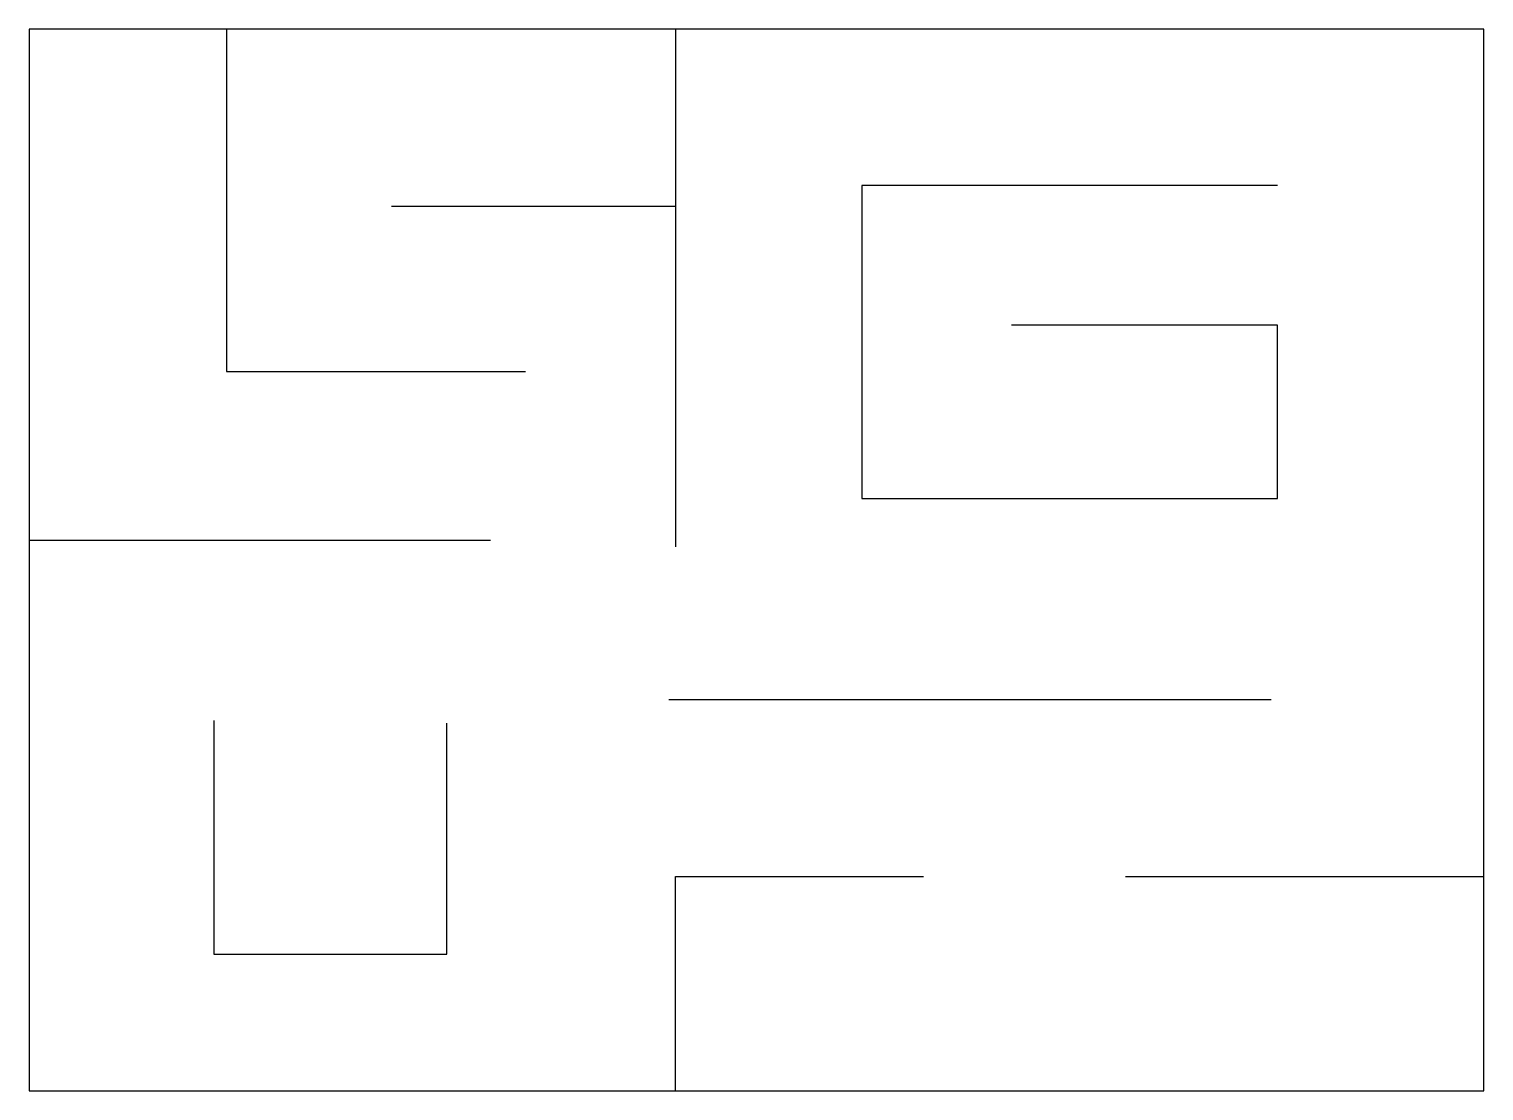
# Model space of a CAD drawing. Header units: inches. Extents: x 6 to 40.3, y 3.3 to 28.3.
import ezdxf

# ---------------------------------------------------------------- set-up
doc = ezdxf.new("R2010")
doc.units = ezdxf.units.IN
doc.header["$MEASUREMENT"] = 0

msp = doc.modelspace()

# ---------------------------------------------------------------- linework, layer by layer
for p, q in [((10.632, 28.319), (10.632, 20.254)), ((21.209, 28.319), (21.209, 16.129)), ((35.391, 24.638), (25.597, 24.638)), ((25.597, 24.638), (25.597, 17.265)), ((21.209, 24.14), (14.521, 24.14)), ((35.391, 21.35), (29.126, 21.35)), ((35.391, 17.265), (35.391, 21.35)), ((10.632, 20.254), (17.673, 20.254)), ((25.597, 17.265), (35.391, 17.265)), ((5.98, 16.282), (16.85, 16.282)), ((21.055, 12.538), (35.244, 12.538)), ((10.332, 12.04), (10.332, 6.541)), ((15.822, 6.541), (15.822, 11.977)), ((21.209, 3.319), (21.209, 8.37)), ((21.209, 8.37), (27.05, 8.37)), ((31.815, 8.37), (40.256, 8.37)), ((10.332, 6.541), (15.822, 6.541))]:
    msp.add_line(p, q)
msp.add_lwpolyline([(5.98, 3.319), (40.256, 3.319), (40.256, 28.319), (5.98, 28.319)], close=True)

doc.saveas('drawing.dxf')
